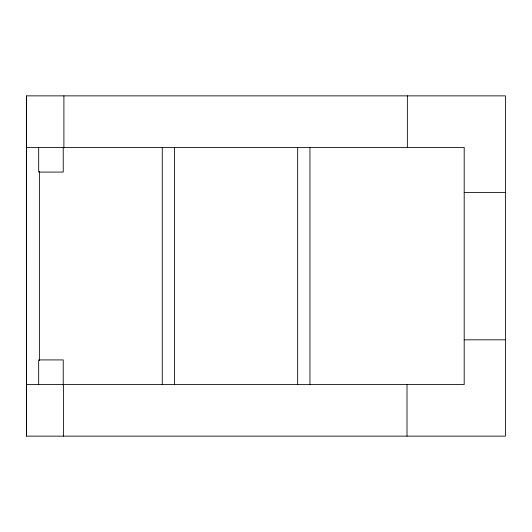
<?xml version="1.0" encoding="UTF-8"?>
<svg xmlns="http://www.w3.org/2000/svg" width="532" height="532" viewBox="0 0 532 532"><rect width="100%" height="100%" fill="white"/><g stroke="black" fill="none" stroke-linecap="round" stroke-linejoin="round"><path stroke-width="0.8" d="M26.6 436.14L26.607 95.86L505.4 95.86L505.4 436.14L26.6 436.14L26.607 95.86M26.607 147.424L464.197 147.424L464.197 384.576L26.6 384.576M464.197 192.484L505.4 192.484M464.197 339.815L505.4 339.815M407.352 95.86L407.352 147.424M407.007 384.576L407.007 436.14M309.95 147.424L309.95 384.576M297.667 147.424L297.667 384.576M174.556 147.424L174.556 384.576M162.273 147.424L162.273 384.576M63.9 95.86L63.9 147.424M63.554 384.576L63.554 436.14M63.235 147.424L63.235 172.082L38.683 172.082L38.683 147.424M63.228 384.576L63.228 359.918L38.676 359.918L38.676 384.576M39.381 171.47L39.381 360.53"/></g></svg>
